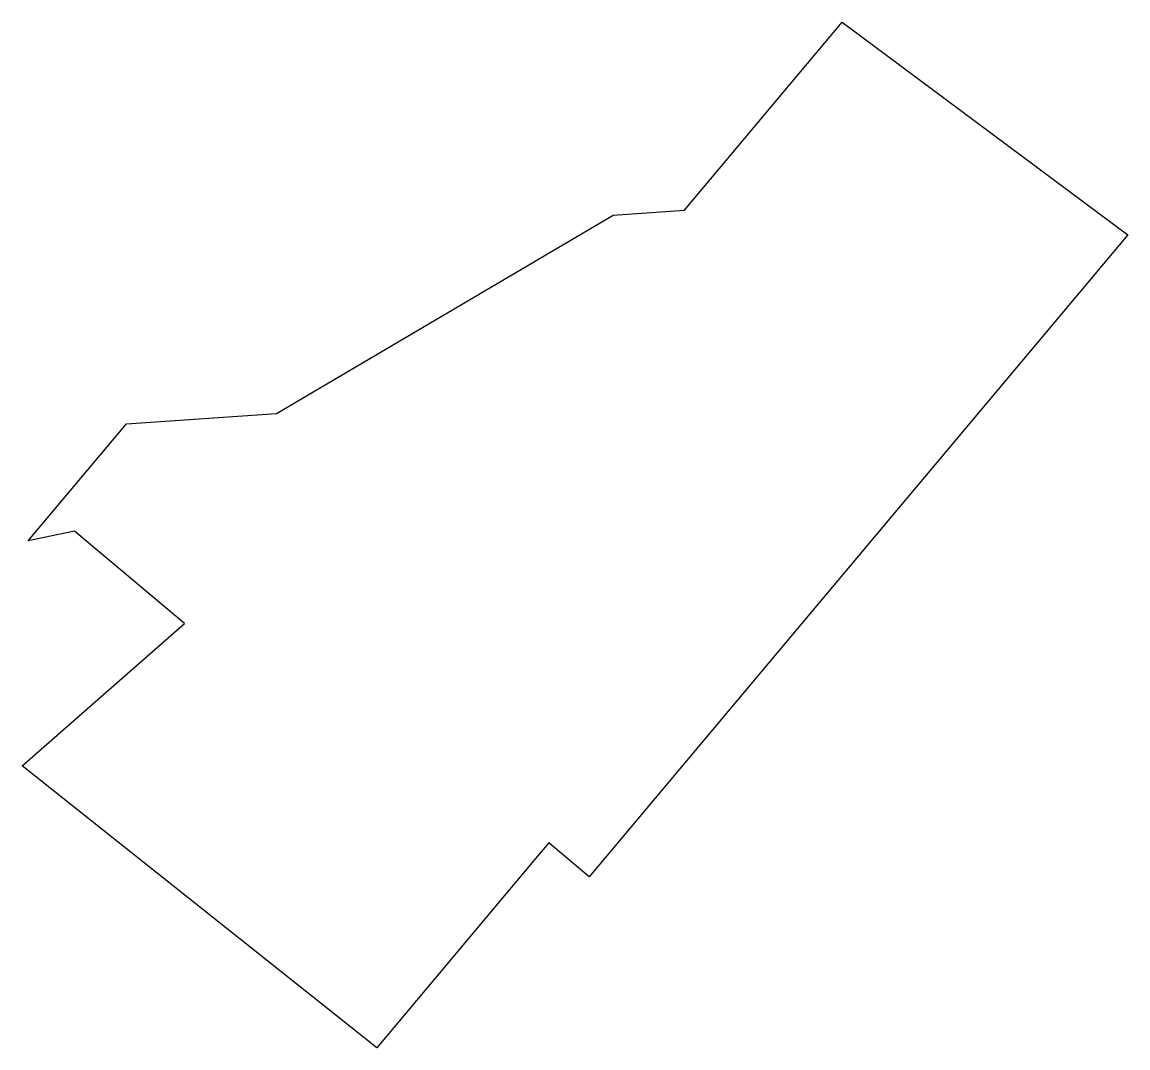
# Model space of a CAD drawing. Header units: inches. Extents: x 577 to 5614, y 0 to 4673.
import ezdxf

# ---------------------------------------------------------------- set-up
doc = ezdxf.new("R2010")
doc.units = ezdxf.units.IN
doc.header["$MEASUREMENT"] = 0

msp = doc.modelspace()

# ---------------------------------------------------------------- linework, layer by layer
for p, q in [((3593.4, 3816.2), (4312.6, 4673.3)), ((4312.6, 4673.3), (5613.8, 3703.8)), ((1735.3, 2889.8), (3269.9, 3794.5)), ((3269.9, 3794.5), (3593.4, 3816.2)), ((5613.8, 3703.8), (3160.2, 779.6)), ((1051.7, 2843.4), (1735.3, 2889.8)), ((604.3, 2310.3), (1051.7, 2843.4)), ((815.7, 2354.4), (604.3, 2310.3)), ((1316.7, 1934), (815.7, 2354.4)), ((576.9, 1285.2), (1316.7, 1934)), ((2192.7, 0), (576.9, 1285.2)), ((2976.3, 933.9), (2916, 862.1)), ((3160.2, 779.6), (2976.3, 933.9)), ((2916, 862.1), (2192.7, 0))]:
    msp.add_line(p, q)

doc.saveas('drawing.dxf')
